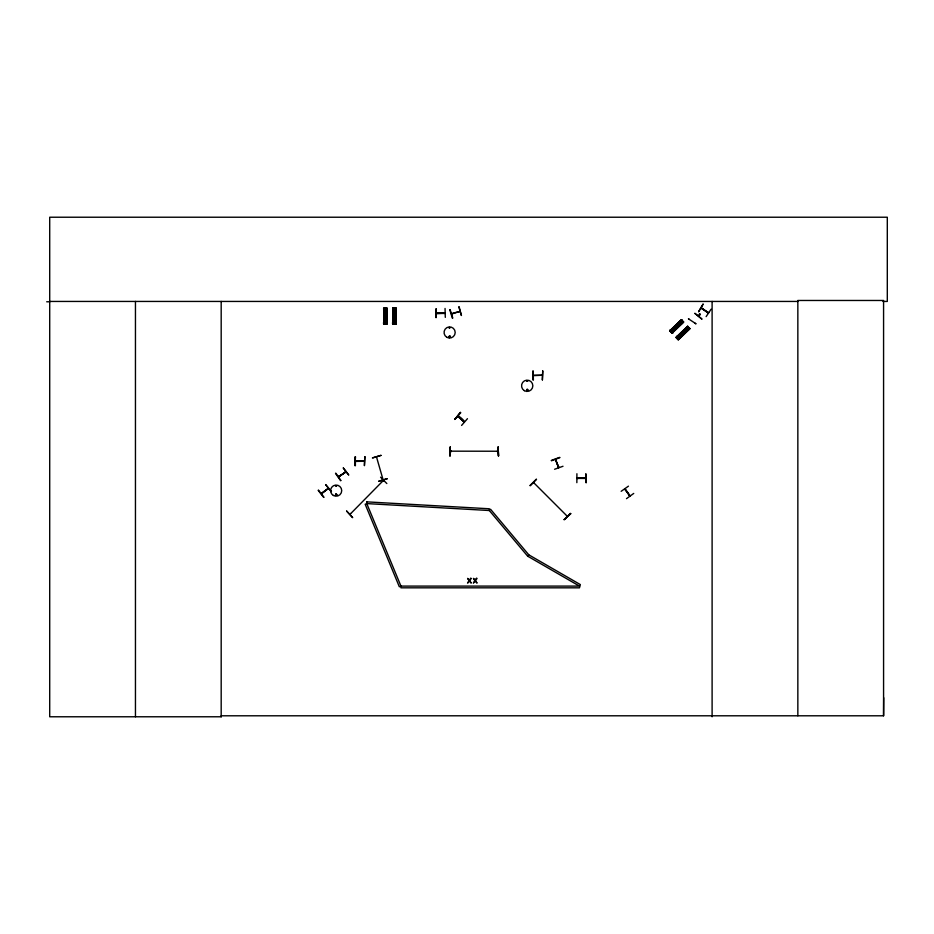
<?xml version="1.0" encoding="UTF-8"?>
<svg xmlns="http://www.w3.org/2000/svg" width="934" height="934" viewBox="0 0 934 934"><rect width="100%" height="100%" fill="white"/><g stroke="black" fill="none" stroke-linecap="round" stroke-linejoin="round"><path stroke-width="1.4" d="M882.934 301.437L887.3 301.437L887.3 217.225L49.712 217.225L49.712 716.775L221.311 716.775L221.195 715.794L883.576 715.794L883.704 697.733M464.315 422.215L457.788 416.249L464.291 422.145M463.743 421.631C467.058 422.962 456.983 413.692 458.255 416.798M328.383 488.307L321.191 493.409L321.81 492.93M327.869 488.821L328.056 488.038M328.359 488.435L321.389 493.712M534.225 483.065L533.361 482.785M533.909 483.392L533.583 482.563M567.393 516.315L566.763 515.661M701.142 308.15L708.299 312.995M708.579 312.586L707.68 312.47M345.802 472.009L338.388 476.62L339.135 476.153M558.544 467.724L555.52 459.388L558.625 467.759L558.684 466.872M555.893 460.404L555.858 459.294M336.602 485.995C334.827 487.35 336.777 484.209 336.38 486.381M449.137 327.846C450.69 326.281 449.417 329.725 449.312 327.53M448.764 336.649C452.348 334.057 449.219 339.182 449.056 337.221M449.032 336.497L450.048 337.081L449.359 336.193M527.687 381.154L526.729 381.282L527.628 381.037M527.78 390.12L526.671 389.653L527.57 390.33M527.967 390.167C525.387 387.096 527.838 393.296 527.593 389.268M629.89 496.164L624.718 488.879L629.773 496.001M624.963 488.692L625.266 489.813M629.434 495.37L630.216 495.919L625.115 488.821M383.757 480.636L382.847 480.917M336.672 494.938C334.57 496.386 336.719 492.58 336.579 495.23M436.213 312.948L445.109 312.715M364.377 460.929L355.469 460.941L356.251 460.882M450.492 451.589L451.11 451.145M542.28 375.281L533.536 375.234M344.903 472.137L345.72 471.577M576.908 478.045L577.983 478.453M350.577 513.77L350.028 514.319M382.847 480.998L383.477 480.356L350.133 514.202M688.486 318.949L689.175 319.288M698.632 311.652L703.197 303.97L698.69 311.687M701.679 308.617L701.282 307.811M695.118 323.222L695.818 323.806M706.127 316.614L711.113 309.201M436.306 312.948L436.365 313.567L444.958 313.17M445.028 313.112L436.248 313.31M356.414 461.349L355.504 461.361L364.377 461.233M497.297 451.647L497.997 451.239L450.351 451.169L451.11 451.589M450.398 451.239L451.204 451.239M451.18 451.577L450.421 451.577M497.974 451.577L497.285 451.145M577.095 477.998L585.816 477.998L585.034 477.998M576.932 478.406L585.711 478.01M454.753 419.319L460.754 412.7M467.455 418.689L461.594 425.425M346.689 511.061L352.69 517.681L346.642 511.108M349.818 514.027L350.285 513.478M383.711 480.613L382.917 480.928M386.828 483.532L380.57 477.181M529.987 485.505L536.291 479.177M530.255 485.762L536.525 479.411M570.732 513.618L564.136 519.643L570.756 513.642M564.183 519.689L570.417 513.315M681.376 319.685L669.69 330.799L672.071 333.275L683.7 322.102L681.365 319.673M669.83 330.94L681.528 319.837M670.005 331.126L681.645 319.965M670.098 331.22L681.762 320.093M670.273 331.407L681.925 320.257M670.402 331.547L682.042 320.374M670.577 331.698L671.196 332.364M671.406 332.574L683.034 321.401M671.534 332.702L683.174 321.541M671.674 332.854L683.338 321.728M671.756 332.936L683.443 321.833M671.908 333.099L683.571 321.961M687.658 326.281L675.936 337.349L678.317 339.836L689.981 328.698L687.611 326.223M676.088 337.513L687.774 326.398M676.204 337.629L688.171 326.818M676.648 338.096L688.276 326.935M676.811 338.26L677.442 338.914M677.594 339.077L689.28 327.962M677.734 339.217L689.315 328.009M677.769 339.264L689.432 328.114M677.909 339.404L689.596 328.289M678.037 339.544L689.806 328.523L678.259 339.778M318.179 490.362L323.666 497.39M328.523 488.319L321.6 493.666M621.157 491.307L628.454 486.159M626.492 498.651L633.731 493.432M335.528 473.41L340.653 480.718M343.257 468.039L348.767 475.079L343.362 467.969M345.954 471.903L338.563 476.924L345.895 471.822M451.624 313.567L460.088 311.349L451.752 313.987M335.925 493.969C333.73 496.876 339.287 494.448 335.75 494.109M551.305 460.427L559.688 457.356M551.434 460.777L559.805 457.66M555.473 459.563L558.894 467.455M563.004 466.264L554.586 469.253M452.803 318.074L450.083 309.574M461.349 315.47L459.166 306.796M567.113 516.595L566.518 515.953M533.968 483.427L533.466 482.948M445.051 308.453L445.296 317.373M436.365 313.462L445.144 313.439M355.562 461.326L364.318 461.303L355.632 461.338M533.384 379.951L533.197 371.031M533.454 375.643L542.164 375.246M449.838 455.862L450.27 446.931L449.873 455.862M354.978 465.599L355.422 456.679L355.025 465.599M498.616 455.85L498.067 446.931L498.581 455.85M46.7 301.787L49.712 301.775M49.712 301.437L797.846 301.437M383.862 309.644L386.839 309.644M392.91 309.644L395.888 309.644M383.862 310.742L386.839 310.742M392.91 310.742L395.888 310.742M383.862 312.376L386.839 312.376M392.91 312.376L395.888 312.376M383.851 313.824L386.828 313.824M392.91 313.824L395.888 313.824M383.851 315.47L386.828 315.47M392.91 315.47L395.888 315.47M383.862 322.487L386.839 322.487M392.91 322.487L395.888 322.487M383.36 323.071L387.33 322.942M392.408 323.071L396.378 323.071M383.629 324.133L387.073 324.121L386.991 307.998L383.629 308.01L384.026 324.133M396.121 324.121L392.677 324.133L392.747 308.01L396.121 307.998L396.109 324.121L395.911 307.998M576.908 473.736L576.85 482.668M577.095 478.406L585.84 478.453M382.963 479.387L376.589 457.228M708.602 312.715L701.317 307.881L708.462 313.1M688.498 318.844L695.865 323.724M671.581 331.617L671.301 331.885M534.306 483.217L533.653 482.633L567.312 516.292M680.337 320.969L682.392 323.129M686.583 327.519L688.638 329.679M679.555 321.728L681.598 323.876M685.789 328.278L687.844 330.438M678.364 322.849L680.419 325.009M684.61 329.41L686.665 331.558M677.313 323.853L679.368 326.013M683.548 330.402L685.603 332.562M676.123 324.985L678.177 327.133M682.369 331.535L684.424 333.695M671.044 329.819L673.099 331.979M677.29 336.38L679.333 338.528M670.367 329.784L673.11 332.656M679.345 339.205L676.613 336.333L679.251 339.299M670.273 329.865L673.017 332.738M331.453 491.377L325.627 484.594L331.138 491.623M318.471 490.128L323.923 497.192M335.831 473.199L340.922 480.531M458.792 306.912L461.466 315.435M449.768 309.679L452.371 318.214M436.248 317.572L436.12 308.64L435.851 317.572M532.87 371.031L532.929 379.951M498.196 446.931L498.242 455.85M450.258 446.931L450.27 455.862M355.294 456.679L355.41 465.599M883.576 715.794L883.576 300.468L797.846 300.468L797.846 715.794M712.105 301.437L712.105 716.775M586.295 482.668L585.84 473.736L585.957 482.668M395.724 307.998L395.888 324.121M395.537 307.998L395.654 324.121M395.467 324.121L395.339 307.998L395.152 324.121M395.07 307.998L395.082 324.121M394.849 324.121L393.938 324.121M393.728 308.01L393.658 324.133M393.459 308.01L393.518 324.133M393.261 308.01L393.272 324.133M393.132 308.01L393.074 324.133L392.91 308.01M386.839 324.121L386.804 307.998L386.606 324.121M386.489 307.998L386.419 324.121M386.279 307.998L386.256 324.121M386.022 307.998L386.034 324.121M385.8 324.121L384.89 324.121M384.656 308.01L384.68 324.133M384.598 324.133L384.434 308.01L384.283 324.133M384.096 308.01L384.084 324.133M221.183 301.437L221.183 716.775M135.453 301.437L135.453 716.775M366.864 501.862L366.77 503.589L400.943 586.097L400.943 587.825L579.465 587.825L580.341 584.591L528.796 554.831L490.537 509.252L489.206 510.373L527.476 555.952L528.796 554.831L527.932 556.337L579.465 586.097L400.943 586.097L399.332 586.762L365.171 504.255L366.77 503.589L489.206 510.513L489.299 508.773L366.864 501.862M384.703 314.478C385.52 317 386.664 312.692 384.703 314.478M393.751 314.478C394.568 317 395.724 312.692 393.751 314.478M677.115 325.312C677.862 327.857 679.123 323.573 677.115 325.312M683.349 331.862C684.097 334.407 685.358 330.122 683.349 331.862M470.584 578.368L469.44 580.224L467.607 578.368L469.055 580.726L467.56 583.085L469.405 581.193L471.273 583.085L469.79 580.691L471.273 578.368L470.584 578.368M476.375 578.368L475.243 580.224L473.398 578.368L474.846 580.726L473.351 583.085L475.196 581.193L477.064 583.085L475.581 580.691L477.064 578.368L476.375 578.368M694.919 313.38L701.843 319.019L694.919 313.38M699.683 313.824L698.539 315.295L699.216 315.832L700.36 314.361L699.683 313.824M460.427 412.408L454.846 419.401L460.427 412.408M380.967 455.383L372.409 457.94L380.955 455.372M387.225 478.745L378.667 481.267L387.213 478.687M542.747 370.961L542.374 379.893L542.747 370.961M364.844 456.609L364.423 465.541L364.844 456.609M333.368 495.464A5.581 5.581 0 0 0 341.727 490.63A5.581 5.581 0 0 0 333.368 485.797A5.581 5.581 0 0 0 333.368 495.464M524.371 390.681A5.651 5.651 0 0 0 532.847 385.789A5.651 5.651 0 0 0 524.371 380.897A5.651 5.651 0 0 0 524.371 390.681M446.837 337.302A5.581 5.581 0 0 0 455.197 332.481A5.581 5.581 0 0 0 446.837 327.647A5.581 5.581 0 0 0 446.837 337.302"/></g></svg>
